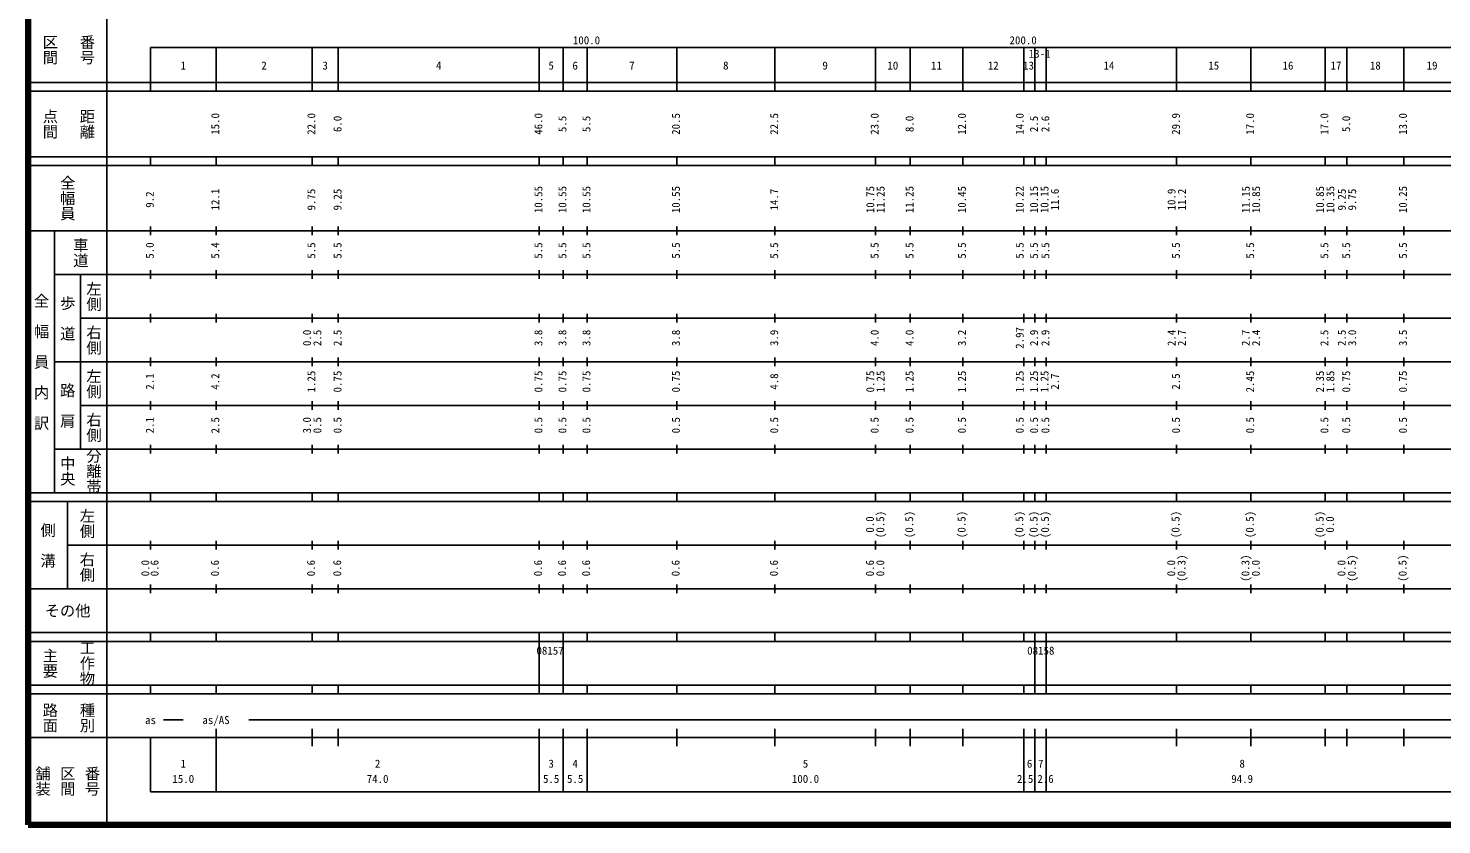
# Model space of a CAD drawing. Units: millimetres on the paper. Extents: x 40 to 680, y 20 to 380.
# Drawn here: x 40 to 363.7, y 20 to 202.4 of the extents above; entities that cross this region are included whole.
import ezdxf
from ezdxf.enums import TextEntityAlignment as Align

# ---------------------------------------------------------------- set-up
doc = ezdxf.new("R2010")
doc.units = ezdxf.units.MM
doc.layers.add('M-TTL', color=2, linetype='Continuous', lineweight=140)
doc.layers.add('M-TTL-BAND', color=7, linetype='Continuous', lineweight=25)
doc.styles.add('@ＭＳ ゴシック', font='')
doc.styles.add('ＭＳ ゴシック', font='')
doc.styles.get('@ＭＳ ゴシック').set_extended_font_data('@MS Gothic')
doc.styles.get('ＭＳ ゴシック').set_extended_font_data('MS Gothic')

msp = doc.modelspace()

# ---------------------------------------------------------------- linework, layer by layer
at = {"layer": 'M-TTL'}
for p, q in [((40, 380), (40, 20)), ((40, 20), (680, 20))]:
    msp.add_line(p, q, dxfattribs=at)
at = {"layer": 'M-TTL-BAND'}
for p, q in [((58, 370), (58, 20)), ((68, 198), (579, 198)), ((68, 198), (68, 188)), ((83, 188), (83, 198)), ((105, 188), (105, 198)), ((111, 188), (111, 198)), ((157, 188), (157, 198)), ((162.5, 188), (162.5, 198)), ((168, 188), (168, 198)), ((188.5, 188), (188.5, 198)), ((211, 188), (211, 198)), ((234, 188), (234, 198)), ((242, 188), (242, 198)), ((254, 188), (254, 198)), ((268, 188), (268, 198)), ((270.5, 188), (270.5, 198)), ((273.1, 188), (273.1, 198)), ((303, 188), (303, 198)), ((320, 188), (320, 198)), ((337, 188), (337, 198)), ((342, 188), (342, 198)), ((355, 188), (355, 198)), ((40, 190), (579, 190)), ((40, 188), (579, 188)), ((40, 173), (579, 173)), ((68, 171), (68, 173)), ((83, 171), (83, 173)), ((105, 171), (105, 173)), ((111, 171), (111, 173)), ((157, 171), (157, 173)), ((162.5, 171), (162.5, 173)), ((168, 171), (168, 173)), ((188.5, 171), (188.5, 173)), ((211, 171), (211, 173)), ((234, 171), (234, 173)), ((242, 171), (242, 173)), ((254, 171), (254, 173)), ((268, 171), (268, 173)), ((270.5, 171), (270.5, 173)), ((273.1, 171), (273.1, 173)), ((303, 171), (303, 173)), ((320, 171), (320, 173)), ((337, 171), (337, 173)), ((342, 171), (342, 173)), ((355, 171), (355, 173)), ((40, 171), (579, 171)), ((40, 156), (579, 156)), ((46, 96), (46, 156)), ((68, 155), (68, 157)), ((83, 155), (83, 157)), ((105, 155), (105, 157)), ((111, 155), (111, 157)), ((157, 155), (157, 157)), ((162.5, 155), (162.5, 157)), ((168, 155), (168, 157)), ((188.5, 155), (188.5, 157)), ((211, 155), (211, 157)), ((234, 155), (234, 157)), ((242, 155), (242, 157)), ((254, 155), (254, 157)), ((268, 155), (268, 157)), ((270.5, 155), (270.5, 157)), ((273.1, 155), (273.1, 157)), ((303, 155), (303, 157)), ((320, 155), (320, 157)), ((337, 155), (337, 157)), ((342, 155), (342, 157)), ((355, 155), (355, 157)), ((46, 146), (579, 146)), ((52, 146), (52, 106)), ((68, 145), (68, 147)), ((83, 145), (83, 147)), ((105, 145), (105, 147)), ((111, 145), (111, 147)), ((157, 145), (157, 147)), ((162.5, 145), (162.5, 147)), ((168, 145), (168, 147)), ((188.5, 145), (188.5, 147)), ((211, 145), (211, 147)), ((234, 145), (234, 147)), ((242, 145), (242, 147)), ((254, 145), (254, 147)), ((268, 145), (268, 147)), ((270.5, 145), (270.5, 147)), ((273.1, 145), (273.1, 147)), ((303, 145), (303, 147)), ((320, 145), (320, 147)), ((337, 145), (337, 147)), ((342, 145), (342, 147)), ((355, 145), (355, 147)), ((52, 136), (579, 136)), ((68, 135), (68, 137)), ((83, 135), (83, 137)), ((105, 135), (105, 137)), ((111, 135), (111, 137)), ((157, 135), (157, 137)), ((162.5, 135), (162.5, 137)), ((168, 135), (168, 137)), ((188.5, 135), (188.5, 137)), ((211, 135), (211, 137)), ((234, 135), (234, 137)), ((242, 135), (242, 137)), ((254, 135), (254, 137)), ((268, 135), (268, 137)), ((270.5, 135), (270.5, 137)), ((273.1, 135), (273.1, 137)), ((303, 135), (303, 137)), ((320, 135), (320, 137)), ((337, 135), (337, 137)), ((342, 135), (342, 137)), ((355, 135), (355, 137)), ((68, 125), (68, 127)), ((83, 125), (83, 127)), ((105, 125), (105, 127)), ((111, 125), (111, 127)), ((157, 125), (157, 127)), ((162.5, 125), (162.5, 127)), ((168, 125), (168, 127)), ((188.5, 125), (188.5, 127)), ((211, 125), (211, 127)), ((234, 125), (234, 127)), ((242, 125), (242, 127)), ((254, 125), (254, 127)), ((268, 125), (268, 127)), ((270.5, 125), (270.5, 127)), ((273.1, 125), (273.1, 127)), ((303, 125), (303, 127)), ((320, 125), (320, 127)), ((337, 125), (337, 127)), ((342, 125), (342, 127)), ((355, 125), (355, 127)), ((46, 126), (579, 126)), ((68, 115), (68, 117)), ((83, 115), (83, 117)), ((105, 115), (105, 117)), ((111, 115), (111, 117)), ((157, 115), (157, 117)), ((162.5, 115), (162.5, 117)), ((168, 115), (168, 117)), ((188.5, 115), (188.5, 117)), ((211, 115), (211, 117)), ((234, 115), (234, 117)), ((242, 115), (242, 117)), ((254, 115), (254, 117)), ((268, 115), (268, 117)), ((270.5, 115), (270.5, 117)), ((273.1, 115), (273.1, 117)), ((303, 115), (303, 117)), ((320, 115), (320, 117)), ((337, 115), (337, 117)), ((342, 115), (342, 117)), ((355, 115), (355, 117)), ((52, 116), (579, 116)), ((68, 105), (68, 107)), ((83, 105), (83, 107)), ((105, 105), (105, 107)), ((111, 105), (111, 107)), ((157, 105), (157, 107)), ((162.5, 105), (162.5, 107)), ((168, 105), (168, 107)), ((188.5, 105), (188.5, 107)), ((211, 105), (211, 107)), ((234, 105), (234, 107)), ((242, 105), (242, 107)), ((254, 105), (254, 107)), ((268, 105), (268, 107)), ((270.5, 105), (270.5, 107)), ((273.1, 105), (273.1, 107)), ((303, 105), (303, 107)), ((320, 105), (320, 107)), ((337, 105), (337, 107)), ((342, 105), (342, 107)), ((355, 105), (355, 107)), ((46, 106), (579, 106)), ((40, 96), (579, 96)), ((40, 94), (579, 94)), ((49, 94), (49, 74)), ((68, 94), (68, 96)), ((83, 94), (83, 96)), ((105, 94), (105, 96)), ((111, 94), (111, 96)), ((157, 94), (157, 96)), ((162.5, 94), (162.5, 96)), ((168, 94), (168, 96)), ((188.5, 94), (188.5, 96)), ((211, 94), (211, 96)), ((234, 94), (234, 96)), ((242, 94), (242, 96)), ((254, 94), (254, 96)), ((268, 94), (268, 96)), ((270.5, 94), (270.5, 96)), ((273.1, 94), (273.1, 96)), ((303, 94), (303, 96)), ((320, 94), (320, 96)), ((337, 94), (337, 96)), ((342, 94), (342, 96)), ((355, 94), (355, 96)), ((68, 83), (68, 85)), ((83, 83), (83, 85)), ((105, 83), (105, 85)), ((111, 83), (111, 85)), ((157, 83), (157, 85)), ((162.5, 83), (162.5, 85)), ((168, 83), (168, 85)), ((188.5, 83), (188.5, 85)), ((211, 83), (211, 85)), ((234, 83), (234, 85)), ((242, 83), (242, 85)), ((254, 83), (254, 85)), ((268, 83), (268, 85)), ((270.5, 83), (270.5, 85)), ((273.1, 83), (273.1, 85)), ((303, 83), (303, 85)), ((320, 83), (320, 85)), ((337, 83), (337, 85)), ((342, 83), (342, 85)), ((355, 83), (355, 85)), ((49, 84), (579, 84)), ((68, 73), (68, 75)), ((83, 73), (83, 75)), ((105, 73), (105, 75)), ((111, 73), (111, 75)), ((157, 73), (157, 75)), ((162.5, 73), (162.5, 75)), ((168, 73), (168, 75)), ((188.5, 73), (188.5, 75)), ((211, 73), (211, 75)), ((234, 73), (234, 75)), ((242, 73), (242, 75)), ((254, 73), (254, 75)), ((268, 73), (268, 75)), ((270.5, 73), (270.5, 75)), ((273.1, 73), (273.1, 75)), ((303, 73), (303, 75)), ((320, 73), (320, 75)), ((337, 73), (337, 75)), ((342, 73), (342, 75)), ((355, 73), (355, 75)), ((40, 74), (579, 74)), ((40, 64), (579, 64)), ((40, 62), (579, 62)), ((68, 62), (68, 64)), ((83, 62), (83, 64)), ((105, 62), (105, 64)), ((111, 62), (111, 64)), ((157, 62), (157, 64)), ((157, 52), (157, 62)), ((162.5, 62), (162.5, 64)), ((162.5, 52), (162.5, 62)), ((168, 62), (168, 64)), ((188.5, 62), (188.5, 64)), ((211, 62), (211, 64)), ((234, 62), (234, 64)), ((242, 62), (242, 64)), ((254, 62), (254, 64)), ((268, 62), (268, 64)), ((270.5, 62), (270.5, 64)), ((270.5, 52), (270.5, 62)), ((273.1, 62), (273.1, 64)), ((273.1, 52), (273.1, 62)), ((303, 62), (303, 64)), ((320, 62), (320, 64)), ((337, 62), (337, 64)), ((342, 62), (342, 64)), ((355, 62), (355, 64)), ((40, 52), (579, 52)), ((68, 50), (68, 52)), ((83, 50), (83, 52)), ((105, 50), (105, 52)), ((111, 50), (111, 52)), ((157, 50), (157, 52)), ((162.5, 50), (162.5, 52)), ((168, 50), (168, 52)), ((188.5, 50), (188.5, 52)), ((211, 50), (211, 52)), ((234, 50), (234, 52)), ((242, 50), (242, 52)), ((254, 50), (254, 52)), ((268, 50), (268, 52)), ((270.5, 50), (270.5, 52)), ((273.1, 50), (273.1, 52)), ((303, 50), (303, 52)), ((320, 50), (320, 52)), ((337, 50), (337, 52)), ((342, 50), (342, 52)), ((355, 50), (355, 52)), ((40, 50), (579, 50)), ((71, 44), (75.5, 44)), ((90.5, 44), (565, 44)), ((40, 40), (579, 40)), ((68, 40), (68, 27.5)), ((83, 27.5), (83, 42)), ((105, 38), (105, 42)), ((111, 38), (111, 42)), ((157, 27.5), (157, 42)), ((162.5, 27.5), (162.5, 42)), ((168, 27.5), (168, 42)), ((188.5, 38), (188.5, 42)), ((211, 38), (211, 42)), ((234, 38), (234, 42)), ((242, 38), (242, 42)), ((254, 38), (254, 42)), ((268, 27.5), (268, 42)), ((270.5, 38), (270.5, 42)), ((273.1, 38), (273.1, 42)), ((303, 38), (303, 42)), ((320, 38), (320, 42)), ((337, 38), (337, 42)), ((342, 38), (342, 42)), ((355, 38), (355, 42)), ((270.5, 27.5), (270.5, 38)), ((273.1, 27.5), (273.1, 38)), ((68, 27.5), (579, 27.5))]:
    msp.add_line(p, q, dxfattribs=at)

# ---------------------------------------------------------------- texts
at = {"layer": 'M-TTL-BAND', "style": '@ＭＳ ゴシック'}
for s, p in [('番号', (53.5, 197.5)), ('区間', (45, 197.5)), ('点間', (45, 180.5)), ('距離', (53.5, 180.5)), ('全幅員', (49, 163.5)), ('車道', (52, 151)), ('左側', (55, 141)), ('全\u3000幅\u3000員\u3000内\u3000訳', (43, 126)), ('歩\u3000道', (49, 136)), ('右側', (55, 131)), ('左側', (55, 121)), ('路\u3000肩', (49, 116)), ('右側', (55, 111)), ('中央', (49, 101)), ('分離帯', (55, 101)), ('左側', (53.5, 89)), ('側\u3000溝', (44.5, 84)), ('右側', (53.5, 79)), ('工作物', (53.5, 57)), ('主要', (45, 57)), ('路面', (45, 44.5)), ('種別', (53.5, 44.5)), ('舗装', (43.333, 30)), ('区間', (49, 30)), ('番号', (54.667, 30))]:
    msp.add_text(s, height=2.566, rotation=270, dxfattribs=at).set_placement(p, align=Align.MIDDLE_CENTER)
at = {"layer": 'M-TTL-BAND', "style": 'ＭＳ ゴシック'}
for s, p in [('100.0', (167.844, 198.195)), ('200.0', (267.844, 198.195)), ('13-1', (271.631, 195.118)), ('1', (75.5, 192.405)), ('2', (94, 192.405)), ('3', (108, 192.405)), ('4', (134, 192.405)), ('5', (159.75, 192.405)), ('6', (165.25, 192.405)), ('7', (178.25, 192.405)), ('8', (199.75, 192.405)), ('9', (222.5, 192.405)), ('10', (238, 192.405)), ('11', (248, 192.405)), ('12', (261, 192.405)), ('13', (269.073, 192.405)), ('14', (287.5, 192.405)), ('15', (311.5, 192.405)), ('16', (328.5, 192.405)), ('17', (339.5, 192.405)), ('18', (348.5, 192.405)), ('19', (361.5, 192.405)), ('as', (68, 42.5)), ('as/AS', (83, 42.5)), ('1', (75.5, 32.523)), ('2', (120, 32.523)), ('3', (159.75, 32.523)), ('4', (165.25, 32.523)), ('5', (218, 32.523)), ('6', (269.321, 32.523)), ('7', (271.871, 32.523)), ('8', (318, 32.523)), ('15.0', (75.5, 29.033)), ('74.0', (120, 29.033)), ('5.5', (159.75, 29.033)), ('5.5', (165.25, 29.033)), ('100.0', (218, 29.033)), ('2.5', (268.303, 29.033)), ('2.6', (272.965, 29.033)), ('94.9', (318, 29.033))]:
    msp.add_text(s, height=1.833, dxfattribs=at).set_placement(p, align=Align.BOTTOM_CENTER)
for s, p in [('15.0', (84.29, 180.5)), ('22.0', (106.29, 180.5)), ('6.0', (112.29, 180.5)), ('46.0', (158.29, 180.5)), ('5.5', (163.79, 180.5)), ('5.5', (169.29, 180.5)), ('20.5', (189.79, 180.5)), ('22.5', (212.29, 180.5)), ('23.0', (235.29, 180.5)), ('8.0', (243.29, 180.5)), ('12.0', (255.29, 180.5)), ('14.0', (268.517, 180.5)), ('2.5', (271.79, 180.5)), ('2.6', (274.39, 180.5)), ('29.9', (304.29, 180.5)), ('17.0', (321.29, 180.5)), ('17.0', (338.29, 180.5)), ('5.0', (343.29, 180.5)), ('13.0', (356.29, 180.5)), ('12.1', (84.29, 163.174)), ('9.75', (106.29, 163.174)), ('9.25', (112.29, 163.174)), ('10.55', (158.29, 163.174)), ('10.55', (163.79, 163.174)), ('10.55', (169.29, 163.174)), ('10.55', (189.79, 163.174)), ('14.7', (212.29, 163.174)), ('10.75', (234.29, 163.174)), ('11.25', (236.66, 163.174)), ('11.25', (243.29, 163.174)), ('10.45', (255.29, 163.174)), ('10.22', (268.517, 163.174)), ('10.15', (271.79, 163.174)), ('10.15', (274.201, 163.174)), ('11.6', (276.571, 163.174)), ('10.9', (303.29, 163.174)), ('11.2', (305.66, 163.174)), ('11.15', (320.29, 163.174)), ('10.85', (322.66, 163.174)), ('10.85', (337.29, 163.174)), ('10.35', (339.66, 163.174)), ('9.25', (342.29, 163.174)), ('9.75', (344.66, 163.174)), ('10.25', (356.29, 163.174)), ('9.2', (69.29, 163.174)), ('5.0', (69.29, 151.5)), ('5.4', (84.29, 151.5)), ('5.5', (106.29, 151.5)), ('5.5', (112.29, 151.5)), ('5.5', (158.29, 151.5)), ('5.5', (163.79, 151.5)), ('5.5', (169.29, 151.5)), ('5.5', (189.79, 151.5)), ('5.5', (212.29, 151.5)), ('5.5', (235.29, 151.5)), ('5.5', (243.29, 151.5)), ('5.5', (255.29, 151.5)), ('5.5', (268.517, 151.5)), ('5.5', (271.79, 151.5)), ('5.5', (274.39, 151.5)), ('5.5', (304.29, 151.5)), ('5.5', (321.29, 151.5)), ('5.5', (338.29, 151.5)), ('5.5', (343.29, 151.5)), ('5.5', (356.29, 151.5)), ('0.0', (105.29, 131.5)), ('2.5', (107.66, 131.5)), ('2.5', (112.29, 131.5)), ('3.8', (158.29, 131.5)), ('3.8', (163.79, 131.5)), ('3.8', (169.29, 131.5)), ('3.8', (189.79, 131.5)), ('3.9', (212.29, 131.5)), ('4.0', (235.29, 131.5)), ('4.0', (243.29, 131.5)), ('3.2', (255.29, 131.5)), ('2.97', (268.517, 131.5)), ('2.9', (271.79, 131.5)), ('2.9', (274.39, 131.5)), ('2.4', (303.29, 131.5)), ('2.7', (305.66, 131.5)), ('2.7', (320.29, 131.5)), ('2.4', (322.66, 131.5)), ('2.5', (338.29, 131.5)), ('2.5', (342.29, 131.5)), ('3.0', (344.66, 131.5)), ('3.5', (356.29, 131.5)), ('2.1', (69.29, 121.5)), ('4.2', (84.29, 121.5)), ('1.25', (106.29, 121.5)), ('0.75', (112.29, 121.5)), ('0.75', (158.29, 121.5)), ('0.75', (163.79, 121.5)), ('0.75', (169.29, 121.5)), ('0.75', (189.79, 121.5)), ('4.8', (212.29, 121.5)), ('0.75', (234.29, 121.5)), ('1.25', (236.66, 121.5)), ('1.25', (243.29, 121.5)), ('1.25', (255.29, 121.5)), ('1.25', (268.517, 121.5)), ('1.25', (271.79, 121.5)), ('1.25', (274.201, 121.5)), ('2.7', (276.571, 121.5)), ('2.5', (304.29, 121.5)), ('2.45', (321.29, 121.5)), ('2.35', (337.29, 121.5)), ('1.85', (339.66, 121.5)), ('0.75', (343.29, 121.5)), ('0.75', (356.29, 121.5)), ('2.1', (69.29, 111.5)), ('2.5', (84.29, 111.5)), ('3.0', (105.29, 111.5)), ('0.5', (107.66, 111.5)), ('0.5', (112.29, 111.5)), ('0.5', (158.29, 111.5)), ('0.5', (163.79, 111.5)), ('0.5', (169.29, 111.5)), ('0.5', (189.79, 111.5)), ('0.5', (212.29, 111.5)), ('0.5', (235.29, 111.5)), ('0.5', (243.29, 111.5)), ('0.5', (255.29, 111.5)), ('0.5', (268.517, 111.5)), ('0.5', (271.79, 111.5)), ('0.5', (274.39, 111.5)), ('0.5', (304.29, 111.5)), ('0.5', (321.29, 111.5)), ('0.5', (338.29, 111.5)), ('0.5', (343.29, 111.5)), ('0.5', (356.29, 111.5)), ('(0.5)', (236.581, 88.764)), ('(0.5)', (243.211, 88.764)), ('(0.5)', (255.211, 88.764)), ('(0.5)', (268.439, 88.764)), ('(0.5)', (271.711, 88.764)), ('(0.5)', (274.311, 88.764)), ('(0.5)', (304.211, 88.764)), ('(0.5)', (321.211, 88.764)), ('(0.5)', (337.211, 88.764)), ('0.0', (234.211, 88.764)), ('0.0', (339.581, 88.764)), ('(0.3)', (305.581, 78.764)), ('(0.3)', (320.211, 78.764)), ('(0.5)', (344.581, 78.764)), ('(0.5)', (356.211, 78.764)), ('0.0', (68.254, 78.764)), ('0.6', (70.377, 78.764)), ('0.6', (84.211, 78.764)), ('0.6', (106.211, 78.764)), ('0.6', (112.211, 78.764)), ('0.6', (158.211, 78.764)), ('0.6', (163.711, 78.764)), ('0.6', (169.211, 78.764)), ('0.6', (189.711, 78.764)), ('0.6', (212.211, 78.764)), ('0.6', (234.211, 78.764)), ('0.0', (236.581, 78.764)), ('0.0', (303.211, 78.764)), ('0.0', (322.581, 78.764)), ('0.0', (342.211, 78.764))]:
    msp.add_text(s, height=1.833, rotation=90, dxfattribs=at).set_placement(p, align=Align.BOTTOM_CENTER)
msp.add_text('その他', height=2.566, dxfattribs=at).set_placement((49, 69), align=Align.MIDDLE_CENTER)
for s, p in [('08157', (156.384, 58.405)), ('08158', (268.774, 58.405))]:
    msp.add_text(s, height=1.833, dxfattribs=at).set_placement(p, align=Align.BOTTOM_LEFT)

doc.saveas('drawing.dxf')
